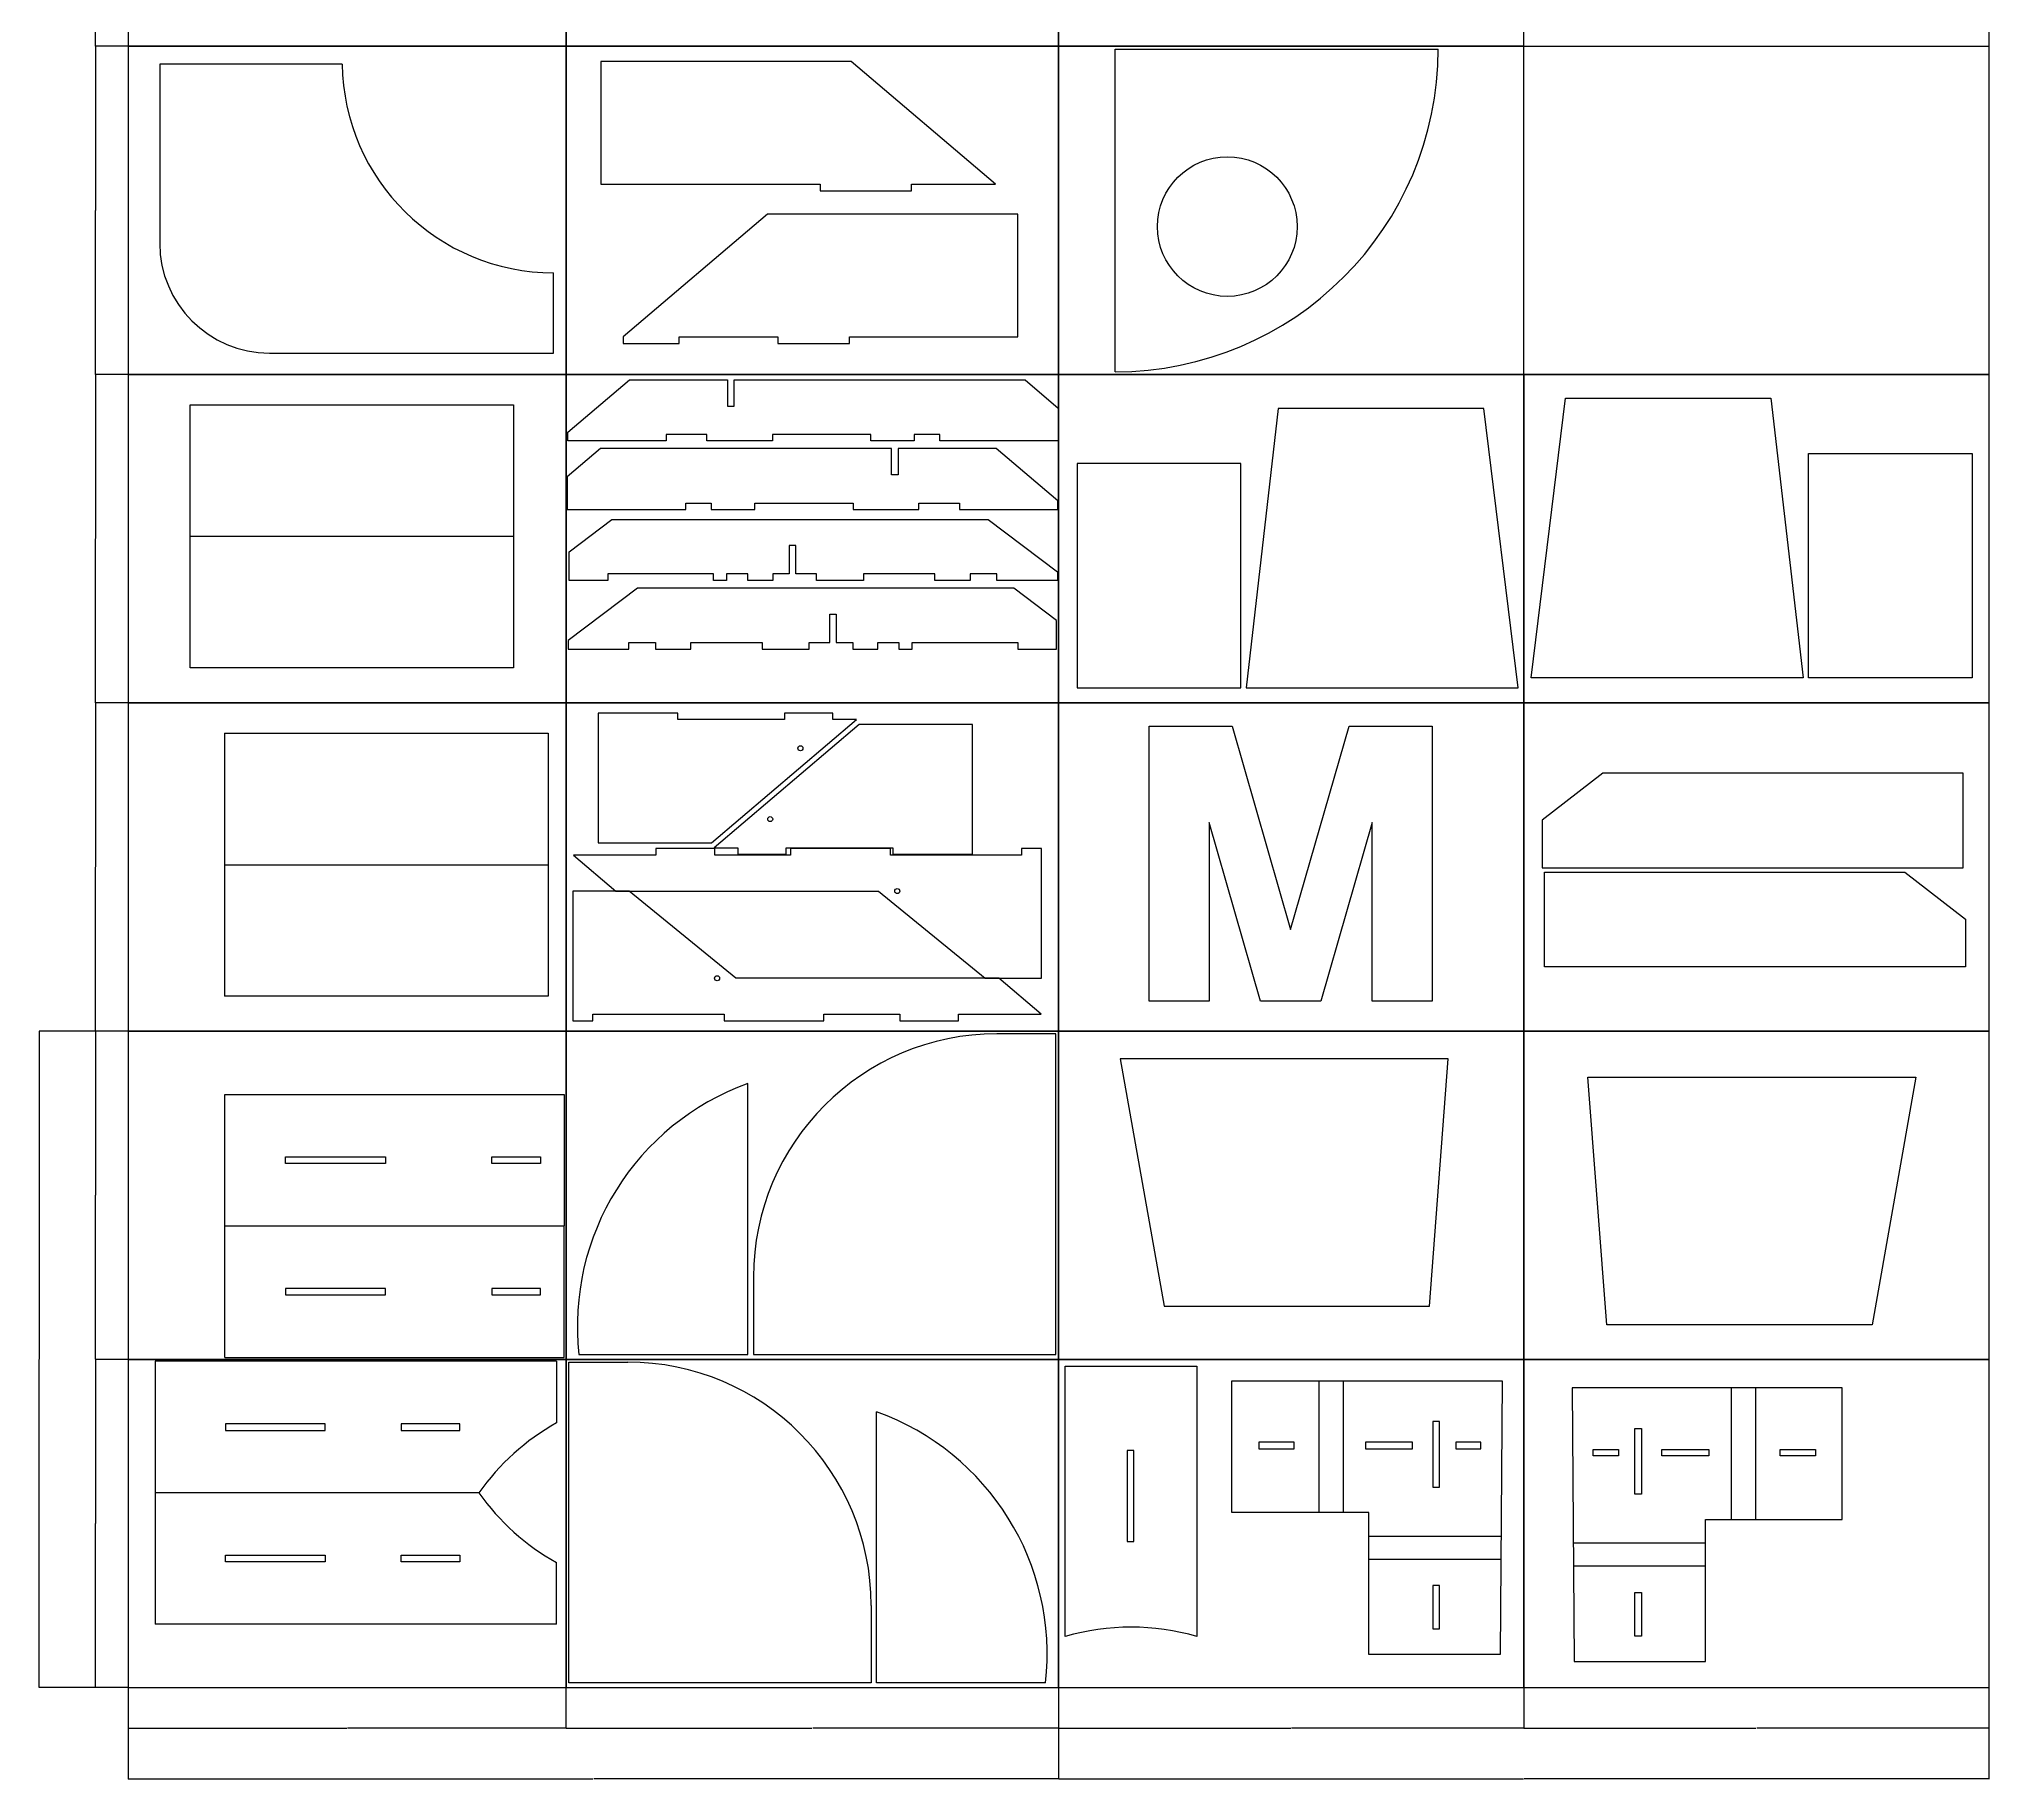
# Model space of a CAD drawing. Header units: millimetres. Extents: x -1533 to 16534, y -9814 to -2517.
# Drawn here: x 12971 to 16534, y -7994 to -4813 of the extents above; entities that cross this region are included whole.
import ezdxf

# ---------------------------------------------------------------- set-up
doc = ezdxf.new("R2010")
doc.units = ezdxf.units.MM
doc.header["$MEASUREMENT"] = 0
for name, color, linetype, true_color in [('90X60', 6, 'Continuous', 0xff00ff), ('CORTE', 7, 'Continuous', 0x0000bf), ('cotas', 7, 'Continuous', 0x000000), ('GRABADO', 1, 'Continuous', 0xff0000)]:
    doc.layers.add(name, color=color, linetype=linetype, true_color=true_color)
doc.dimstyles.get("Standard").update_dxf_attribs({"dimtxt": 0.18, "dimasz": 0.18, "dimexe": 0.18, "dimexo": 0.0625, "dimgap": 0.09, "dimtad": 0, "dimtih": 1, "dimtoh": 1, "dimdec": 4, "dimzin": 0, "dimdsep": 46, "dimtxsty": 'Standard', "dimcen": 0.09, "dimadec": 0, "dimazin": 0, "dimtfac": 1, "dimtdec": 4, "dimtofl": 0, "dimtmove": 0, "dimatfit": 3, "dimfxl": 0, "dimtolj": 1, "dimtzin": 0, "dimarcsym": 0})

# ---------------------------------------------------------------- blocks, each defined once
blk = doc.blocks.new('*D18')
at = {"layer": 'cotas', "color": 0, "lineweight": -2}
for p, q in [((13134, -4226.6), (13074.1, -4226.6)), ((13074.3, -4226.8), (13074.3, -4526.5)), ((13074.3, -4826.5), (13074.3, -4526.8)), ((13134, -4826.6), (13074.1, -4826.6))]:
    blk.add_line(p, q, dxfattribs=at)
at = {"layer": 'cotas', "color": 0}
for points in [[(13074.3, -4226.8), (13074.3, -4226.8), (13074.3, -4226.6)], [(13074.3, -4826.5), (13074.3, -4826.5), (13074.3, -4826.6)]]:
    blk.add_solid(points, dxfattribs=at)
at = {"layer": 'Defpoints', "color": 0}
for p in [(13134, -4226.6), (13074.3, -4826.6), (13134, -4826.6)]:
    blk.add_point(p, dxfattribs=at)
at = {"layer": 'cotas', "color": 0, "insert": (13074.3, -4526.6), "char_height": 0.18, "attachment_point": 5}
blk.add_mtext('\\A1;600.0000', dxfattribs=at)
blk = doc.blocks.new('*D19')
at = {"layer": 'cotas', "color": 0, "lineweight": -2}
for p, q in [((13134, -4826.6), (13074.1, -4826.6)), ((13074.3, -4826.8), (13074.3, -5126.5)), ((13074.3, -5426.5), (13074.3, -5126.8)), ((13134, -5426.6), (13074.1, -5426.6))]:
    blk.add_line(p, q, dxfattribs=at)
at = {"layer": 'cotas', "color": 0}
for points in [[(13074.3, -4826.8), (13074.3, -4826.8), (13074.3, -4826.6)], [(13074.3, -5426.5), (13074.3, -5426.5), (13074.3, -5426.6)]]:
    blk.add_solid(points, dxfattribs=at)
at = {"layer": 'Defpoints', "color": 0}
for p in [(13134, -4826.6), (13074.3, -5426.6), (13134, -5426.6)]:
    blk.add_point(p, dxfattribs=at)
at = {"layer": 'cotas', "color": 0, "insert": (13074.3, -5126.6), "char_height": 0.18, "attachment_point": 5}
blk.add_mtext('\\A1;600.0000', dxfattribs=at)
blk = doc.blocks.new('*D20')
at = {"layer": 'cotas', "color": 0, "lineweight": -2}
for p, q in [((13134, -5426.6), (13074.1, -5426.6)), ((13074.3, -5426.8), (13074.3, -5726.5)), ((13074.3, -6026.5), (13074.3, -5726.8)), ((13134, -6026.6), (13074.1, -6026.6))]:
    blk.add_line(p, q, dxfattribs=at)
at = {"layer": 'cotas', "color": 0}
for points in [[(13074.3, -5426.8), (13074.3, -5426.8), (13074.3, -5426.6)], [(13074.3, -6026.5), (13074.3, -6026.5), (13074.3, -6026.6)]]:
    blk.add_solid(points, dxfattribs=at)
at = {"layer": 'Defpoints', "color": 0}
for p in [(13134, -5426.6), (13074.3, -6026.6), (13134, -6026.6)]:
    blk.add_point(p, dxfattribs=at)
at = {"layer": 'cotas', "color": 0, "insert": (13074.3, -5726.6), "char_height": 0.18, "attachment_point": 5}
blk.add_mtext('\\A1;600.0000', dxfattribs=at)
blk = doc.blocks.new('*D21')
at = {"layer": 'cotas', "color": 0, "lineweight": -2}
for p, q in [((13134, -6026.6), (13074.1, -6026.6)), ((13074.3, -6026.8), (13074.3, -6326.5)), ((13074.3, -6626.5), (13074.3, -6326.8)), ((13134, -6626.6), (13074.1, -6626.6))]:
    blk.add_line(p, q, dxfattribs=at)
at = {"layer": 'cotas', "color": 0}
for points in [[(13074.3, -6026.8), (13074.3, -6026.8), (13074.3, -6026.6)], [(13074.3, -6626.5), (13074.3, -6626.5), (13074.3, -6626.6)]]:
    blk.add_solid(points, dxfattribs=at)
at = {"layer": 'Defpoints', "color": 0}
for p in [(13134, -6026.6), (13074.3, -6626.6), (13134, -6626.6)]:
    blk.add_point(p, dxfattribs=at)
at = {"layer": 'cotas', "color": 0, "insert": (13074.3, -6326.6), "char_height": 0.18, "attachment_point": 5}
blk.add_mtext('\\A1;600.0000', dxfattribs=at)
blk = doc.blocks.new('*D22')
at = {"layer": 'cotas', "color": 0, "lineweight": -2}
for p, q in [((13134, -6626.6), (13074.1, -6626.6)), ((13074.3, -6626.8), (13074.3, -6926.5)), ((13074.3, -7226.5), (13074.3, -6926.8)), ((13134, -7226.6), (13074.1, -7226.6))]:
    blk.add_line(p, q, dxfattribs=at)
at = {"layer": 'cotas', "color": 0}
for points in [[(13074.3, -6626.8), (13074.3, -6626.8), (13074.3, -6626.6)], [(13074.3, -7226.5), (13074.3, -7226.5), (13074.3, -7226.6)]]:
    blk.add_solid(points, dxfattribs=at)
at = {"layer": 'Defpoints', "color": 0}
for p in [(13134, -6626.6), (13074.3, -7226.6), (13134, -7226.6)]:
    blk.add_point(p, dxfattribs=at)
at = {"layer": 'cotas', "color": 0, "insert": (13074.3, -6926.6), "char_height": 0.18, "attachment_point": 5}
blk.add_mtext('\\A1;600.0000', dxfattribs=at)
blk = doc.blocks.new('*D23')
at = {"layer": 'cotas', "color": 0, "lineweight": -2}
for p, q in [((14834, -7900.6), (14834, -7993.7)), ((16534, -7900.6), (16534, -7993.7)), ((14834.2, -7993.5), (15683.3, -7993.5)), ((16533.9, -7993.5), (15684.8, -7993.5))]:
    blk.add_line(p, q, dxfattribs=at)
at = {"layer": 'cotas', "color": 0}
for points in [[(14834.2, -7993.5), (14834.2, -7993.5), (14834, -7993.5)], [(16533.9, -7993.5), (16533.9, -7993.5), (16534, -7993.5)]]:
    blk.add_solid(points, dxfattribs=at)
at = {"layer": 'Defpoints', "color": 0}
for p in [(14834, -7900.5), (16534, -7900.5), (16534, -7993.5)]:
    blk.add_point(p, dxfattribs=at)
at = {"layer": 'cotas', "color": 0, "insert": (15684, -7993.5), "char_height": 0.18, "attachment_point": 5}
blk.add_mtext('\\A1;1700.0000', dxfattribs=at)
blk = doc.blocks.new('*D24')
at = {"layer": 'cotas', "color": 0, "lineweight": -2}
for p, q in [((15684, -7826.7), (15684, -7900.7)), ((16534, -7826.7), (16534, -7900.7)), ((15684.2, -7900.5), (16108.3, -7900.5)), ((16533.9, -7900.5), (16109.7, -7900.5))]:
    blk.add_line(p, q, dxfattribs=at)
at = {"layer": 'cotas', "color": 0}
for points in [[(15684.2, -7900.5), (15684.2, -7900.6), (15684, -7900.5)], [(16533.9, -7900.6), (16533.9, -7900.5), (16534, -7900.5)]]:
    blk.add_solid(points, dxfattribs=at)
at = {"layer": 'Defpoints', "color": 0}
for p in [(15684, -7826.6), (16534, -7826.6), (16534, -7900.5)]:
    blk.add_point(p, dxfattribs=at)
at = {"layer": 'cotas', "color": 0, "insert": (16109, -7900.5), "char_height": 0.18, "attachment_point": 5}
blk.add_mtext('\\A1;850.0000', dxfattribs=at)
blk = doc.blocks.new('*D25')
at = {"layer": 'cotas', "color": 0, "lineweight": -2}
for p, q in [((14834, -7826.7), (14834, -7900.7)), ((15684, -7826.7), (15684, -7900.7)), ((14834.2, -7900.5), (15258.3, -7900.5)), ((15683.9, -7900.5), (15259.7, -7900.5))]:
    blk.add_line(p, q, dxfattribs=at)
at = {"layer": 'cotas', "color": 0}
for points in [[(14834.2, -7900.5), (14834.2, -7900.6), (14834, -7900.5)], [(15683.9, -7900.6), (15683.9, -7900.5), (15684, -7900.5)]]:
    blk.add_solid(points, dxfattribs=at)
at = {"layer": 'Defpoints', "color": 0}
for p in [(14834, -7826.6), (15684, -7826.6), (15684, -7900.5)]:
    blk.add_point(p, dxfattribs=at)
at = {"layer": 'cotas', "color": 0, "insert": (15259, -7900.5), "char_height": 0.18, "attachment_point": 5}
blk.add_mtext('\\A1;850.0000', dxfattribs=at)
blk = doc.blocks.new('*D26')
at = {"layer": 'cotas', "color": 0, "lineweight": -2}
for p, q in [((13934, -7826.7), (13934, -7900.7)), ((14834, -7826.7), (14834, -7900.7)), ((13934.2, -7900.5), (14383.3, -7900.5)), ((14833.9, -7900.5), (14384.7, -7900.5))]:
    blk.add_line(p, q, dxfattribs=at)
at = {"layer": 'cotas', "color": 0}
for points in [[(13934.2, -7900.5), (13934.2, -7900.6), (13934, -7900.5)], [(14833.9, -7900.6), (14833.9, -7900.5), (14834, -7900.5)]]:
    blk.add_solid(points, dxfattribs=at)
at = {"layer": 'Defpoints', "color": 0}
for p in [(13934, -7826.6), (14834, -7826.6), (14834, -7900.5)]:
    blk.add_point(p, dxfattribs=at)
at = {"layer": 'cotas', "color": 0, "insert": (14384, -7900.5), "char_height": 0.18, "attachment_point": 5}
blk.add_mtext('\\A1;900.0000', dxfattribs=at)
blk = doc.blocks.new('*D27')
at = {"layer": 'cotas', "color": 0, "lineweight": -2}
for p, q in [((13134, -7826.7), (13134, -7900.7)), ((13934, -7826.7), (13934, -7900.7)), ((13134.2, -7900.5), (13533.3, -7900.5)), ((13933.9, -7900.5), (13534.7, -7900.5))]:
    blk.add_line(p, q, dxfattribs=at)
at = {"layer": 'cotas', "color": 0}
for points in [[(13134.2, -7900.5), (13134.2, -7900.6), (13134, -7900.5)], [(13933.9, -7900.6), (13933.9, -7900.5), (13934, -7900.5)]]:
    blk.add_solid(points, dxfattribs=at)
at = {"layer": 'Defpoints', "color": 0}
for p in [(13134, -7826.6), (13934, -7826.6), (13934, -7900.5)]:
    blk.add_point(p, dxfattribs=at)
at = {"layer": 'cotas', "color": 0, "insert": (13534, -7900.5), "char_height": 0.18, "attachment_point": 5}
blk.add_mtext('\\A1;800.0000', dxfattribs=at)
blk = doc.blocks.new('*D28')
at = {"layer": 'cotas', "color": 0, "lineweight": -2}
for p, q in [((13134, -7226.6), (13074.1, -7226.6)), ((13074.3, -7226.8), (13074.3, -7526.5)), ((13074.3, -7826.5), (13074.3, -7526.8)), ((13134, -7826.6), (13074.1, -7826.6))]:
    blk.add_line(p, q, dxfattribs=at)
at = {"layer": 'cotas', "color": 0}
for points in [[(13074.3, -7226.8), (13074.3, -7226.8), (13074.3, -7226.6)], [(13074.3, -7826.5), (13074.3, -7826.5), (13074.3, -7826.6)]]:
    blk.add_solid(points, dxfattribs=at)
at = {"layer": 'Defpoints', "color": 0}
for p in [(13134, -7226.6), (13074.3, -7826.6), (13134, -7826.6)]:
    blk.add_point(p, dxfattribs=at)
at = {"layer": 'cotas', "color": 0, "insert": (13074.3, -7526.6), "char_height": 0.18, "attachment_point": 5}
blk.add_mtext('\\A1;600.0000', dxfattribs=at)
blk = doc.blocks.new('*D29')
at = {"layer": 'cotas', "color": 0, "lineweight": -2}
for p, q in [((13134, -7826.7), (13134, -7993.7)), ((14834, -7826.7), (14834, -7993.7)), ((13134.2, -7993.5), (13983.3, -7993.5)), ((14833.9, -7993.5), (13984.8, -7993.5))]:
    blk.add_line(p, q, dxfattribs=at)
at = {"layer": 'cotas', "color": 0}
for points in [[(13134.2, -7993.5), (13134.2, -7993.5), (13134, -7993.5)], [(14833.9, -7993.5), (14833.9, -7993.5), (14834, -7993.5)]]:
    blk.add_solid(points, dxfattribs=at)
at = {"layer": 'Defpoints', "color": 0}
for p in [(13134, -7826.6), (14834, -7826.6), (14834, -7993.5)]:
    blk.add_point(p, dxfattribs=at)
at = {"layer": 'cotas', "color": 0, "insert": (13984, -7993.5), "char_height": 0.18, "attachment_point": 5}
blk.add_mtext('\\A1;1700.0000', dxfattribs=at)
blk = doc.blocks.new('*D30')
at = {"layer": 'cotas', "color": 0, "lineweight": -2}
for p, q in [((13134, -6626.6), (12971.5, -6626.6)), ((12971.7, -6626.8), (12971.7, -7226.5)), ((12971.7, -7826.5), (12971.7, -7226.8)), ((13134, -7826.6), (12971.5, -7826.6))]:
    blk.add_line(p, q, dxfattribs=at)
at = {"layer": 'cotas', "color": 0}
for points in [[(12971.7, -6626.8), (12971.6, -6626.8), (12971.7, -6626.6)], [(12971.6, -7826.5), (12971.7, -7826.5), (12971.7, -7826.6)]]:
    blk.add_solid(points, dxfattribs=at)
at = {"layer": 'Defpoints', "color": 0}
for p in [(13134, -6626.6), (12971.7, -7826.6), (13134, -7826.6)]:
    blk.add_point(p, dxfattribs=at)
at = {"layer": 'cotas', "color": 0, "insert": (12971.7, -7226.6), "char_height": 0.18, "attachment_point": 5}
blk.add_mtext('\\A1;1200.0000', dxfattribs=at)

msp = doc.modelspace()

# ---------------------------------------------------------------- linework, layer by layer
at = {"layer": '90X60'}
for p, q in [((13934.04089, -7826.63112), (13934.04089, -3026.63112)), ((15684.04089, -7826.63112), (15684.04089, -3026.63112)), ((13134.04089, -4226.63112), (13134.04089, -5426.63112)), ((13134.04089, -4226.63112), (13134.04089, -4826.63112)), ((13934.04089, -4826.63112), (13934.04089, -4226.63112)), ((13934.04089, -4826.63112), (13934.04089, -4226.63112)), ((13934.04089, -4226.63112), (13934.04089, -4826.63112)), ((14834.04089, -4226.63112), (14834.04089, -4826.63112)), ((14834.04089, -4226.63112), (14834.04089, -5426.63112)), ((14834.04089, -5426.63112), (14834.04089, -4226.63112)), ((14834.04089, -4826.63112), (14834.04089, -4226.63112)), ((16534.04089, -5426.63112), (16534.04089, -4226.63112)), ((13134.04089, -4826.63112), (16534.04089, -4826.63112)), ((13134.04089, -4826.63112), (13934.04089, -4826.63112)), ((13934.04089, -4826.63112), (13134.04089, -4826.63112)), ((13134.04089, -4826.63112), (13134.04089, -5426.63112)), ((14834.04089, -4826.63112), (13934.04089, -4826.63112)), ((14834.04089, -4826.63112), (13934.04089, -4826.63112)), ((13934.04089, -4826.63112), (13934.04089, -5426.63112)), ((13934.04089, -5426.63112), (13934.04089, -4826.63112)), ((13934.04089, -4826.63112), (14834.04089, -4826.63112)), ((14834.04089, -4826.63112), (13934.04089, -4826.63112)), ((13934.04089, -4826.63112), (13934.04089, -5426.63112)), ((14834.04089, -5426.63112), (14834.04089, -4826.63112)), ((14834.04089, -5426.63112), (14834.04089, -4826.63112)), ((15684.04089, -4826.63112), (14834.04089, -4826.63112)), ((14834.04089, -4826.63112), (14834.04089, -5426.63112)), ((15684.04089, -5426.63112), (15684.04089, -4826.63112)), ((13134.04089, -5426.63112), (14834.04089, -5426.63112)), ((14834.04089, -5426.63112), (13134.04089, -5426.63112)), ((13134.04089, -5426.63112), (13134.04089, -6626.63112)), ((13134.04089, -5426.63112), (13934.04089, -5426.63112)), ((13934.04089, -5426.63112), (13134.04089, -5426.63112)), ((13134.04089, -5426.63112), (13134.04089, -6026.63112)), ((13934.04089, -5426.63112), (14834.04089, -5426.63112)), ((14834.04089, -5426.63112), (13934.04089, -5426.63112)), ((13934.04089, -5426.63112), (13934.04089, -6026.63112)), ((13934.04089, -6026.63112), (13934.04089, -5426.63112)), ((13934.04089, -5426.63112), (14834.04089, -5426.63112)), ((14834.04089, -5426.63112), (13934.04089, -5426.63112)), ((13934.04089, -5426.63112), (13934.04089, -6026.63112)), ((14834.04089, -6026.63112), (14834.04089, -5426.63112)), ((16534.04089, -5426.63112), (14834.04089, -5426.63112)), ((14834.04089, -5426.63112), (14834.04089, -6626.63112)), ((14834.04089, -5426.63112), (16534.04089, -5426.63112)), ((14834.04089, -6626.63112), (14834.04089, -5426.63112)), ((14834.04089, -6026.63112), (14834.04089, -5426.63112)), ((14834.04089, -5426.63112), (15684.04089, -5426.63112)), ((15684.04089, -5426.63112), (14834.04089, -5426.63112)), ((14834.04089, -5426.63112), (14834.04089, -6026.63112)), ((15684.04089, -6026.63112), (15684.04089, -5426.63112)), ((16534.04089, -5426.63112), (15684.04089, -5426.63112)), ((15684.04089, -5426.63112), (15684.04089, -6026.63112)), ((16534.04089, -6626.63112), (16534.04089, -5426.63112)), ((16534.04089, -6026.63112), (16534.04089, -5426.63112)), ((13134.04089, -6026.63112), (16534.04089, -6026.63112)), ((13134.04089, -6026.63112), (13934.04089, -6026.63112)), ((13934.04089, -6026.63112), (13134.04089, -6026.63112)), ((13134.04089, -6026.63112), (13134.04089, -6626.63112)), ((13934.04089, -6026.63112), (14834.04089, -6026.63112)), ((14834.04089, -6026.63112), (13934.04089, -6026.63112)), ((13934.04089, -6026.63112), (13934.04089, -6626.63112)), ((13934.04089, -6626.63112), (13934.04089, -6026.63112)), ((13934.04089, -6026.63112), (14834.04089, -6026.63112)), ((14834.04089, -6026.63112), (13934.04089, -6026.63112)), ((13934.04089, -6026.63112), (13934.04089, -6626.63112)), ((14834.04089, -6626.63112), (14834.04089, -6026.63112)), ((14834.04089, -6626.63112), (14834.04089, -6026.63112)), ((14834.04089, -6026.63112), (15684.04089, -6026.63112)), ((15684.04089, -6026.63112), (14834.04089, -6026.63112)), ((14834.04089, -6026.63112), (14834.04089, -6626.63112)), ((15684.04089, -6626.63112), (15684.04089, -6026.63112)), ((16534.04089, -6026.63112), (15684.04089, -6026.63112)), ((15684.04089, -6026.63112), (15684.04089, -6626.63112)), ((15684.04089, -6026.63112), (16534.04089, -6026.63112)), ((16534.04089, -6626.63112), (16534.04089, -6026.63112)), ((13134.04089, -6626.63112), (14834.04089, -6626.63112)), ((14834.04089, -6626.63112), (13134.04089, -6626.63112)), ((13134.04089, -6626.63112), (13134.04089, -7826.63112)), ((13134.04089, -6626.63112), (13934.04089, -6626.63112)), ((13934.04089, -6626.63112), (13134.04089, -6626.63112)), ((13134.04089, -6626.63112), (13134.04089, -7226.63112)), ((13934.04089, -6626.63112), (14834.04089, -6626.63112)), ((13934.04089, -6626.63112), (14834.04089, -6626.63112)), ((13934.04089, -7226.63112), (13934.04089, -6626.63112)), ((13934.04089, -7226.63112), (13934.04089, -6626.63112)), ((13934.04089, -6626.63112), (14834.04089, -6626.63112)), ((14834.04089, -6626.63112), (13934.04089, -6626.63112)), ((13934.04089, -6626.63112), (13934.04089, -7226.63112)), ((14834.04089, -6626.63112), (14834.04089, -7226.63112)), ((16534.04089, -6626.63112), (14834.04089, -6626.63112)), ((14834.04089, -6626.63112), (14834.04089, -7826.63112)), ((14834.04089, -6626.63112), (16534.04089, -6626.63112)), ((14834.04089, -7826.63112), (14834.04089, -6626.63112)), ((14834.04089, -7226.63112), (14834.04089, -6626.63112)), ((14834.04089, -6626.63112), (15684.04089, -6626.63112)), ((15684.04089, -6626.63112), (14834.04089, -6626.63112)), ((14834.04089, -6626.63112), (14834.04089, -7226.63112)), ((15684.04089, -7226.63112), (15684.04089, -6626.63112)), ((15684.04089, -6626.63112), (16534.04089, -6626.63112)), ((16534.04089, -6626.63112), (15684.04089, -6626.63112)), ((15684.04089, -6626.63112), (15684.04089, -7226.63112)), ((16534.04089, -7826.63112), (16534.04089, -6626.63112)), ((16534.04089, -7226.63112), (16534.04089, -6626.63112)), ((13134.04089, -7226.63112), (16534.04089, -7226.63112)), ((13134.04089, -7226.63112), (13934.04089, -7226.63112)), ((13934.04089, -7226.63112), (13134.04089, -7226.63112)), ((13134.04089, -7226.63112), (13134.04089, -7826.63112)), ((14834.04089, -7226.63112), (13934.04089, -7226.63112)), ((14834.04089, -7226.63112), (13934.04089, -7226.63112)), ((13934.04089, -7226.63112), (13934.04089, -7826.63112)), ((13934.04089, -7826.63112), (13934.04089, -7226.63112)), ((13934.04089, -7226.63112), (14834.04089, -7226.63112)), ((14834.04089, -7226.63112), (13934.04089, -7226.63112)), ((13934.04089, -7226.63112), (13934.04089, -7826.63112)), ((14834.04089, -7826.63112), (14834.04089, -7226.63112)), ((14834.04089, -7826.63112), (14834.04089, -7226.63112)), ((14834.04089, -7226.63112), (15684.04089, -7226.63112)), ((15684.04089, -7226.63112), (14834.04089, -7226.63112)), ((14834.04089, -7226.63112), (14834.04089, -7826.63112)), ((15684.04089, -7826.63112), (15684.04089, -7226.63112)), ((15684.04089, -7226.63112), (16534.04089, -7226.63112)), ((16534.04089, -7226.63112), (15684.04089, -7226.63112)), ((15684.04089, -7226.63112), (15684.04089, -7826.63112)), ((16534.04089, -7826.63112), (16534.04089, -7226.63112)), ((13134.04089, -7826.63112), (14834.04089, -7826.63112)), ((13134.04089, -7826.63112), (13934.04089, -7826.63112)), ((13934.04089, -7826.63112), (14834.04089, -7826.63112)), ((13934.04089, -7826.63112), (14834.04089, -7826.63112)), ((14834.04089, -7826.63112), (16534.04089, -7826.63112)), ((14834.04089, -7826.63112), (15684.04089, -7826.63112)), ((15684.04089, -7826.63112), (16534.04089, -7826.63112))]:
    msp.add_line(p, q, dxfattribs=at)
at = {"layer": 'CORTE'}
for p, q in [((14937.49877, -5421.62365), (14937.49877, -4831.62365)), ((14937.49877, -4831.62365), (15527.49877, -4831.62365)), ((13525.06453, -4859.28084), (13191.64694, -4859.28084)), ((13191.64694, -4859.28084), (13191.64694, -5186.62334)), ((14454.93822, -4854.56185), (13997.95117, -4854.56185)), ((13997.95117, -4854.56185), (13997.95117, -5078.84096)), ((14718.96695, -5078.84096), (14454.93822, -4854.56185)), ((13997.95117, -5078.84096), (14398.6514, -5078.84096)), ((14398.6514, -5078.84096), (14398.6514, -5090.86353)), ((14398.6514, -5090.86353), (14565.18096, -5090.86353)), ((14565.18096, -5090.86353), (14565.18096, -5078.84096)), ((14565.18096, -5078.84096), (14718.96695, -5078.84096)), ((14302.46223, -5133.62016), (14038.43351, -5357.89927)), ((14759.44928, -5133.62016), (14302.46223, -5133.62016)), ((14759.44928, -5357.89927), (14759.44928, -5133.62016)), ((13911.44561, -5387.30444), (13911.44561, -5240.55266)), ((14038.43351, -5357.89927), (14038.43351, -5369.92184)), ((14038.43351, -5369.92184), (14140.84884, -5369.92184)), ((14140.84884, -5369.92184), (14140.84884, -5357.89927)), ((14140.84884, -5357.89927), (14320.87887, -5357.89927)), ((14320.87887, -5357.89927), (14320.87887, -5369.92184)), ((14320.87887, -5369.92184), (14451.73729, -5369.92184)), ((14451.73729, -5369.92184), (14451.73729, -5357.89927)), ((14451.73729, -5357.89927), (14759.44928, -5357.89927)), ((13392.32804, -5387.30444), (13911.44561, -5387.30444)), ((13937.47302, -5531.99567), (14049.91945, -5436.47809)), ((14049.91945, -5436.47809), (14229.20878, -5436.47809)), ((14229.20878, -5436.47809), (14229.20878, -5484.23688)), ((14241.23135, -5484.23688), (14241.23135, -5436.47809)), ((14241.23135, -5436.47809), (14772.72783, -5436.47809)), ((14772.72783, -5436.47809), (14833.44978, -5488.05833)), ((13247.30213, -5722.48413), (13247.30213, -5482.18245)), ((13247.30213, -5482.18245), (13838.35383, -5482.18245)), ((13838.35383, -5482.18245), (13838.35383, -5962.78581)), ((14229.20878, -5484.23688), (14241.23135, -5484.23688)), ((15697.44842, -5980.85229), (15760.19818, -5469.91164)), ((15760.19818, -5469.91164), (16135.50934, -5469.91164)), ((16135.50934, -5469.91164), (16194.20331, -5980.85229)), ((14833.44978, -5488.05833), (14833.44978, -5548.01824)), ((15235.46553, -5488.55537), (15176.77156, -5999.49602)), ((15610.77668, -5488.55537), (15235.46553, -5488.55537)), ((15673.52645, -5999.49602), (15610.77668, -5488.55537)), ((13937.47302, -5548.01824), (13937.47302, -5531.99567)), ((14116.98368, -5548.01824), (13937.47302, -5548.01824)), ((14191.06334, -5535.99567), (14116.98368, -5535.99567)), ((14116.98368, -5535.99567), (14116.98368, -5548.01824)), ((14191.06334, -5548.01824), (14191.06334, -5535.99567)), ((14311.00885, -5548.01824), (14191.06334, -5548.01824)), ((14490.92712, -5535.99567), (14311.00885, -5535.99567)), ((14311.00885, -5535.99567), (14311.00885, -5548.01824)), ((14490.92712, -5548.01824), (14490.92712, -5535.99567)), ((14570.39102, -5548.01824), (14490.92712, -5548.01824)), ((14617.11263, -5535.99567), (14570.39102, -5535.99567)), ((14570.39102, -5535.99567), (14570.39102, -5548.01824)), ((14617.11263, -5548.01824), (14617.11263, -5535.99567)), ((14833.44978, -5548.01824), (14617.11263, -5548.01824)), ((13997.09933, -5561.90538), (13936.37738, -5613.48562)), ((14528.5958, -5561.90538), (13997.09933, -5561.90538)), ((14528.5958, -5609.66417), (14528.5958, -5561.90538)), ((14719.9077, -5561.90538), (14540.61837, -5561.90538)), ((14540.61837, -5561.90538), (14540.61837, -5609.66417)), ((14832.35413, -5657.42296), (14719.9077, -5561.90538)), ((15166.77156, -5589.38584), (14867.73289, -5589.38584)), ((14867.73289, -5589.38584), (14867.73289, -5999.49602)), ((15166.77156, -5999.49602), (15166.77156, -5589.38584)), ((16204.20331, -5570.74211), (16503.24197, -5570.74211)), ((16204.20331, -5980.85229), (16204.20331, -5570.74211)), ((16503.24197, -5570.74211), (16503.24197, -5980.85229)), ((13936.37738, -5613.48562), (13936.37738, -5673.44554)), ((14540.61837, -5609.66417), (14528.5958, -5609.66417)), ((14152.71453, -5673.44554), (14152.71453, -5661.42296)), ((14152.71453, -5661.42296), (14199.43613, -5661.42296)), ((14199.43613, -5661.42296), (14199.43613, -5673.44554)), ((14278.90004, -5673.44554), (14278.90004, -5661.42296)), ((14278.90004, -5661.42296), (14458.8183, -5661.42296)), ((14458.8183, -5661.42296), (14458.8183, -5673.44554)), ((14578.76381, -5673.44554), (14578.76381, -5661.42296)), ((14578.76381, -5661.42296), (14652.84348, -5661.42296)), ((14652.84348, -5661.42296), (14652.84348, -5673.44554)), ((14832.35413, -5673.44554), (14832.35413, -5657.42296)), ((13936.37738, -5673.44554), (14152.71453, -5673.44554)), ((13939.71048, -5750.4518), (14017.82348, -5691.56544)), ((14017.82348, -5691.56544), (14705.37838, -5691.56544)), ((14199.43613, -5673.44554), (14278.90004, -5673.44554)), ((14458.8183, -5673.44554), (14578.76381, -5673.44554)), ((14652.84348, -5673.44554), (14832.35413, -5673.44554)), ((14705.37838, -5691.56544), (14832.08284, -5787.08302)), ((13247.30213, -5962.78581), (13247.30213, -5722.48413)), ((13838.35383, -5722.48413), (13247.30213, -5722.48413)), ((13939.71048, -5787.08302), (13939.71048, -5750.4518)), ((14354.01801, -5739.32423), (14341.99544, -5739.32423)), ((14341.99544, -5739.32423), (14341.99544, -5791.08302)), ((14354.01801, -5791.08302), (14354.01801, -5739.32423)), ((13939.71048, -5803.10559), (13939.71048, -5787.08302)), ((14010.42696, -5803.10559), (13939.71048, -5803.10559)), ((14203.54072, -5791.08302), (14010.42696, -5791.08302)), ((14010.42696, -5791.08302), (14010.42696, -5803.10559)), ((14203.54072, -5803.10559), (14203.54072, -5791.08302)), ((14227.45856, -5803.10559), (14203.54072, -5803.10559)), ((14266.13442, -5791.08302), (14227.45856, -5791.08302)), ((14227.45856, -5791.08302), (14227.45856, -5803.10559)), ((14266.13442, -5803.10559), (14266.13442, -5791.08302)), ((14311.98953, -5803.10559), (14266.13442, -5803.10559)), ((14341.99544, -5791.08302), (14311.98953, -5791.08302)), ((14311.98953, -5791.08302), (14311.98953, -5803.10559)), ((14391.58417, -5791.08302), (14354.01801, -5791.08302)), ((14391.58417, -5803.10559), (14391.58417, -5791.08302)), ((14477.42683, -5803.10559), (14391.58417, -5803.10559)), ((14607.65896, -5791.08302), (14477.42683, -5791.08302)), ((14477.42683, -5791.08302), (14477.42683, -5803.10559)), ((14607.65896, -5803.10559), (14607.65896, -5791.08302)), ((14672.19972, -5803.10559), (14607.65896, -5803.10559)), ((14721.10195, -5791.08302), (14672.19972, -5791.08302)), ((14672.19972, -5791.08302), (14672.19972, -5803.10559)), ((14721.10195, -5803.10559), (14721.10195, -5791.08302)), ((14832.08284, -5803.10559), (14721.10195, -5803.10559)), ((14832.08284, -5787.08302), (14832.08284, -5803.10559)), ((14064.46103, -5817.08056), (13937.75658, -5912.59814)), ((14752.01593, -5817.08056), (14064.46103, -5817.08056)), ((14830.12893, -5875.96693), (14752.01593, -5817.08056)), ((14415.8214, -5916.59814), (14415.8214, -5864.83935)), ((14415.8214, -5864.83935), (14427.84398, -5864.83935)), ((14427.84398, -5864.83935), (14427.84398, -5916.59814)), ((14830.12893, -5912.59814), (14830.12893, -5875.96693)), ((13937.75658, -5912.59814), (13937.75658, -5928.62072)), ((14830.12893, -5928.62072), (14830.12893, -5912.59814)), ((13937.75658, -5928.62072), (14048.73746, -5928.62072)), ((14048.73746, -5928.62072), (14048.73746, -5916.59814)), ((14048.73746, -5916.59814), (14097.63969, -5916.59814)), ((14097.63969, -5916.59814), (14097.63969, -5928.62072)), ((14097.63969, -5928.62072), (14162.18045, -5928.62072)), ((14162.18045, -5928.62072), (14162.18045, -5916.59814)), ((14162.18045, -5916.59814), (14292.41259, -5916.59814)), ((14292.41259, -5916.59814), (14292.41259, -5928.62072)), ((14292.41259, -5928.62072), (14378.25525, -5928.62072)), ((14378.25525, -5928.62072), (14378.25525, -5916.59814)), ((14378.25525, -5916.59814), (14415.8214, -5916.59814)), ((14427.84398, -5916.59814), (14457.84988, -5916.59814)), ((14457.84988, -5916.59814), (14457.84988, -5928.62072)), ((14457.84988, -5928.62072), (14503.70499, -5928.62072)), ((14503.70499, -5928.62072), (14503.70499, -5916.59814)), ((14503.70499, -5916.59814), (14542.38086, -5916.59814)), ((14542.38086, -5916.59814), (14542.38086, -5928.62072)), ((14542.38086, -5928.62072), (14566.2987, -5928.62072)), ((14566.2987, -5928.62072), (14566.2987, -5916.59814)), ((14566.2987, -5916.59814), (14759.41246, -5916.59814)), ((14759.41246, -5916.59814), (14759.41246, -5928.62072)), ((14759.41246, -5928.62072), (14830.12893, -5928.62072)), ((13838.35383, -5962.78581), (13247.30213, -5962.78581)), ((16194.20331, -5980.85229), (15697.44842, -5980.85229)), ((16503.24197, -5980.85229), (16204.20331, -5980.85229)), ((14867.73289, -5999.49602), (15166.77156, -5999.49602)), ((15176.77156, -5999.49602), (15673.52645, -5999.49602)), ((14138.40072, -6045.36259), (13992.56269, -6045.36259)), ((13992.56269, -6045.36259), (13992.56269, -6282.38517)), ((14138.40072, -6057.38517), (14138.40072, -6045.36259)), ((14421.61852, -6045.36259), (14333.01352, -6045.36259)), ((14333.01352, -6045.36259), (14333.01352, -6057.38517)), ((14421.61852, -6057.38517), (14421.61852, -6045.36259)), ((13310.07511, -6082.18245), (13901.1268, -6082.18245)), ((13310.07511, -6082.18245), (13310.07511, -6562.78581)), ((13901.1268, -6082.18245), (13901.1268, -6322.48413)), ((14333.01352, -6057.38517), (14138.40072, -6057.38517)), ((14199.85134, -6282.38517), (14464.72872, -6057.38517)), ((14469.62193, -6066.41039), (14204.74455, -6291.41039)), ((14464.72872, -6057.38517), (14421.61852, -6057.38517)), ((14676.91059, -6066.41039), (14469.62193, -6066.41039)), ((14676.91059, -6303.43296), (14676.91059, -6066.41039)), ((14999.32926, -6572.05293), (14999.32926, -6069.43841)), ((14999.32926, -6069.43841), (15151.33067, -6069.43841)), ((15151.33067, -6069.43841), (15258.02465, -6441.1945)), ((15258.02465, -6441.1945), (15364.71863, -6069.43841)), ((15364.71863, -6069.43841), (15516.72004, -6069.43841)), ((15516.72004, -6069.43841), (15516.72004, -6572.05293)), ((15828.27628, -6155.29632), (15717.3104, -6241.15274)), ((16486.91211, -6155.29632), (15828.27628, -6155.29632)), ((16486.91211, -6328.20155), (16486.91211, -6155.29632)), ((15202.87445, -6572.05293), (15109.08259, -6245.25195)), ((15109.08259, -6245.25195), (15109.08259, -6572.05293)), ((15406.96671, -6245.25195), (15313.17484, -6572.05293)), ((15406.96671, -6572.05293), (15406.96671, -6245.25195)), ((15717.3104, -6241.15274), (15717.3104, -6328.20155)), ((14098.36224, -6305.06511), (13947.47566, -6305.06511)), ((13947.47566, -6305.06511), (14024.77374, -6370.72594)), ((13992.56269, -6282.38517), (14199.85134, -6282.38517)), ((14205.72854, -6293.04253), (14098.36224, -6293.04253)), ((14098.36224, -6293.04253), (14098.36224, -6305.06511)), ((14204.74455, -6291.41039), (14247.85475, -6291.41039)), ((14205.72854, -6305.06511), (14205.72854, -6293.04253)), ((14344.31158, -6305.06511), (14205.72854, -6305.06511)), ((14247.85475, -6291.41039), (14247.85475, -6303.43296)), ((14247.85475, -6303.43296), (14336.45976, -6303.43296)), ((14336.45976, -6303.43296), (14336.45976, -6291.41039)), ((14336.45976, -6291.41039), (14531.07256, -6291.41039)), ((14526.70446, -6293.04253), (14344.31158, -6293.04253)), ((14344.31158, -6293.04253), (14344.31158, -6305.06511)), ((14526.70446, -6305.06511), (14526.70446, -6293.04253)), ((14766.18101, -6305.06511), (14526.70446, -6305.06511)), ((14531.07256, -6291.41039), (14531.07256, -6303.43296)), ((14531.07256, -6303.43296), (14676.91059, -6303.43296)), ((14802.73585, -6293.04253), (14766.18101, -6293.04253)), ((14766.18101, -6293.04253), (14766.18101, -6305.06511)), ((14802.73585, -6530.06511), (14802.73585, -6293.04253)), ((13310.07511, -6322.48413), (13901.1268, -6322.48413)), ((13901.1268, -6322.48413), (13901.1268, -6562.78581)), ((15717.3104, -6328.20155), (16486.91211, -6328.20155)), ((15721.78237, -6336.40953), (16380.4182, -6336.40953)), ((15721.78237, -6509.31476), (15721.78237, -6336.40953)), ((16380.4182, -6336.40953), (16491.38408, -6422.26595)), ((13946.76494, -6370.72594), (13946.76494, -6607.74851)), ((14049.64299, -6370.72594), (13946.76494, -6370.72594)), ((14024.77374, -6370.72594), (14504.90189, -6370.72594)), ((14244.59891, -6530.06511), (14049.64299, -6370.72594)), ((14504.90189, -6370.72594), (14699.8578, -6530.06511)), ((16491.38408, -6422.26595), (16491.38408, -6509.31476)), ((16491.38408, -6509.31476), (15721.78237, -6509.31476)), ((14724.72705, -6530.06511), (14244.59891, -6530.06511)), ((14699.8578, -6530.06511), (14802.73585, -6530.06511)), ((14802.02514, -6595.72594), (14724.72705, -6530.06511)), ((13901.1268, -6562.78581), (13310.07511, -6562.78581)), ((15109.08259, -6572.05293), (14999.32926, -6572.05293)), ((15258.02465, -6572.05293), (15202.87445, -6572.05293)), ((15313.17484, -6572.05293), (15258.02465, -6572.05293)), ((15516.72004, -6572.05293), (15406.96671, -6572.05293)), ((13946.76494, -6607.74851), (13983.31979, -6607.74851)), ((13983.31979, -6607.74851), (13983.31979, -6595.72594)), ((13983.31979, -6595.72594), (14222.79633, -6595.72594)), ((14222.79633, -6595.72594), (14222.79633, -6607.74851)), ((14222.79633, -6607.74851), (14405.18921, -6607.74851)), ((14405.18921, -6607.74851), (14405.18921, -6595.72594)), ((14405.18921, -6595.72594), (14543.77225, -6595.72594)), ((14543.77225, -6595.72594), (14543.77225, -6607.74851)), ((14543.77225, -6607.74851), (14651.13855, -6607.74851)), ((14651.13855, -6607.74851), (14651.13855, -6595.72594)), ((14651.13855, -6595.72594), (14802.02514, -6595.72594)), ((14829.04089, -6631.63112), (14721.20582, -6631.63112)), ((14829.04089, -7217.93124), (14829.04089, -6631.63112)), ((15545.8233, -6677.18402), (14946.64624, -6677.18402)), ((14946.64624, -6677.18402), (15026.70626, -7129.36905)), ((15511.56839, -7129.36905), (15545.8233, -6677.18402)), ((14266.54202, -7217.93124), (14266.54202, -6722.60534)), ((15835.51811, -7163.23406), (15801.26321, -6711.04903)), ((15801.26321, -6711.04903), (16400.44027, -6711.04903)), ((16400.44027, -6711.04903), (16320.38025, -7163.23406)), ((13310.54548, -6742.42741), (13930.49881, -6742.42741)), ((13310.54548, -7223.03078), (13310.54548, -6742.42741)), ((13930.49881, -6742.42741), (13930.49881, -6982.72909)), ((13421.77793, -6868.58954), (13421.77793, -6856.56697)), ((13421.77793, -6856.56697), (13604.1708, -6856.56697)), ((13604.1708, -6868.58954), (13421.77793, -6868.58954)), ((13604.1708, -6856.56697), (13604.1708, -6868.58954)), ((13798.7836, -6868.58954), (13798.7836, -6856.56697)), ((13798.7836, -6856.56697), (13887.38861, -6856.56697)), ((13887.38861, -6868.58954), (13798.7836, -6868.58954)), ((13887.38861, -6856.56697), (13887.38861, -6868.58954)), ((13310.54548, -6982.72909), (13930.49881, -6982.72909)), ((13930.49881, -7223.03078), (13930.49881, -6982.72909)), ((14276.54202, -7076.29492), (14276.54202, -7217.93124)), ((13604.1708, -7096.86865), (13421.77793, -7096.86865)), ((13421.77793, -7096.86865), (13421.77793, -7108.89122)), ((13421.77793, -7108.89122), (13604.1708, -7108.89122)), ((13604.1708, -7108.89122), (13604.1708, -7096.86865)), ((13798.7836, -7096.86865), (13798.7836, -7108.89122)), ((13887.38861, -7096.86865), (13798.7836, -7096.86865)), ((13798.7836, -7108.89122), (13887.38861, -7108.89122)), ((13887.38861, -7108.89122), (13887.38861, -7096.86865)), ((15026.70626, -7129.36905), (15511.56839, -7129.36905)), ((16320.38025, -7163.23406), (15835.51811, -7163.23406)), ((13183.44946, -7230.23146), (13183.44946, -7710.83483)), ((13916.43786, -7230.23146), (13183.44946, -7230.23146)), ((13310.54548, -7223.03078), (13930.49881, -7223.03078)), ((13916.43786, -7230.23146), (13916.43786, -7342.88793)), ((13939.04089, -7817.93124), (13939.04089, -7231.63112)), ((13939.04089, -7231.63112), (14046.87595, -7231.63112)), ((13957.69422, -7217.93124), (14266.54202, -7217.93124)), ((14276.54202, -7217.93124), (14829.04089, -7217.93124)), ((14846.33857, -7733.06025), (14846.33857, -7239.15856)), ((14846.33857, -7239.15856), (15086.64025, -7239.15856)), ((15086.64025, -7239.15856), (15086.64025, -7733.06025)), ((15150.87244, -7265.99267), (15644.54082, -7265.99267)), ((15150.87244, -7506.29436), (15150.87244, -7265.99267)), ((15644.54082, -7265.99267), (15640.9833, -7766.12162)), ((16265.89205, -7278.89585), (15772.22368, -7278.89585)), ((15772.22368, -7278.89585), (15775.78119, -7779.0248)), ((16265.89205, -7519.19754), (16265.89205, -7278.89585)), ((14501.53976, -7817.93124), (14501.53976, -7322.60534)), ((13311.69356, -7344.37102), (13311.69356, -7356.39359)), ((13494.08644, -7344.37102), (13311.69356, -7344.37102)), ((13311.69356, -7356.39359), (13494.08644, -7356.39359)), ((13494.08644, -7356.39359), (13494.08644, -7344.37102)), ((13740.03578, -7344.37102), (13632.66948, -7344.37102)), ((13632.66948, -7344.37102), (13632.66948, -7356.39359)), ((13632.66948, -7356.39359), (13740.03578, -7356.39359)), ((13740.03578, -7356.39359), (13740.03578, -7344.37102)), ((15517.95638, -7340.07233), (15517.95638, -7460.01785)), ((15529.97896, -7340.07233), (15517.95638, -7340.07233)), ((15529.97896, -7460.01785), (15529.97896, -7340.07233)), ((15886.78554, -7472.92103), (15886.78554, -7352.97552)), ((15886.78554, -7352.97552), (15898.80811, -7352.97552)), ((15898.80811, -7352.97552), (15898.80811, -7472.92103)), ((14971.62956, -7392.94454), (14959.60699, -7392.94454)), ((14959.60699, -7392.94454), (14959.60699, -7559.4741)), ((14971.62956, -7559.4741), (14971.62956, -7392.94454)), ((15199.77467, -7378.21778), (15199.77467, -7390.24035)), ((15264.31543, -7378.21778), (15199.77467, -7378.21778)), ((15199.77467, -7390.24035), (15264.31543, -7390.24035)), ((15264.31543, -7390.24035), (15264.31543, -7378.21778)), ((15394.54757, -7378.21778), (15394.54757, -7390.24035)), ((15480.39023, -7378.21778), (15394.54757, -7378.21778)), ((15394.54757, -7390.24035), (15480.39023, -7390.24035)), ((15480.39023, -7390.24035), (15480.39023, -7378.21778)), ((15605.83997, -7378.21778), (15559.98486, -7378.21778)), ((15559.98486, -7378.21778), (15559.98486, -7390.24035)), ((15559.98486, -7390.24035), (15605.83997, -7390.24035)), ((15605.83997, -7390.24035), (15605.83997, -7378.21778)), ((15810.92452, -7403.14353), (15810.92452, -7391.12096)), ((15810.92452, -7391.12096), (15856.77963, -7391.12096)), ((15856.77963, -7403.14353), (15810.92452, -7403.14353)), ((15856.77963, -7391.12096), (15856.77963, -7403.14353)), ((15936.37427, -7403.14353), (15936.37427, -7391.12096)), ((15936.37427, -7391.12096), (16022.21692, -7391.12096)), ((16022.21692, -7403.14353), (15936.37427, -7403.14353)), ((16022.21692, -7391.12096), (16022.21692, -7403.14353)), ((16152.44906, -7403.14353), (16152.44906, -7391.12096)), ((16152.44906, -7391.12096), (16216.98982, -7391.12096)), ((16216.98982, -7403.14353), (16152.44906, -7403.14353)), ((16216.98982, -7391.12096), (16216.98982, -7403.14353)), ((13774.97649, -7470.53314), (13183.44946, -7470.53314)), ((15517.95638, -7460.01785), (15529.97896, -7460.01785)), ((15898.80811, -7472.92103), (15886.78554, -7472.92103)), ((15400.68162, -7506.29436), (15150.87244, -7506.29436)), ((15400.68162, -7766.12162), (15400.68162, -7506.29436)), ((16016.08287, -7779.0248), (16016.08287, -7519.19754)), ((16016.08287, -7519.19754), (16265.89205, -7519.19754)), ((13311.69356, -7596.69527), (13311.69356, -7584.6727)), ((13311.69356, -7584.6727), (13494.08644, -7584.6727)), ((13494.08644, -7584.6727), (13494.08644, -7596.69527)), ((13632.66948, -7584.6727), (13740.03578, -7584.6727)), ((13632.66948, -7596.69527), (13632.66948, -7584.6727)), ((13740.03578, -7584.6727), (13740.03578, -7596.69527)), ((14959.60699, -7559.4741), (14971.62956, -7559.4741)), ((13494.08644, -7596.69527), (13311.69356, -7596.69527)), ((13740.03578, -7596.69527), (13632.66948, -7596.69527)), ((13916.43786, -7710.83483), (13916.43786, -7598.17836)), ((15517.95638, -7639.93611), (15517.95638, -7719.40001)), ((15529.97896, -7639.93611), (15517.95638, -7639.93611)), ((15529.97896, -7719.40001), (15529.97896, -7639.93611)), ((15886.78554, -7732.30319), (15886.78554, -7652.83929)), ((15886.78554, -7652.83929), (15898.80811, -7652.83929)), ((15898.80811, -7652.83929), (15898.80811, -7732.30319)), ((14491.53976, -7676.29492), (14491.53976, -7817.93124)), ((13916.43786, -7710.83483), (13183.44946, -7710.83483)), ((15517.95638, -7719.40001), (15529.97896, -7719.40001)), ((15640.9833, -7766.12162), (15400.68162, -7766.12162)), ((15898.80811, -7732.30319), (15886.78554, -7732.30319)), ((15775.78119, -7779.0248), (16016.08287, -7779.0248)), ((14491.53976, -7817.93124), (13939.04089, -7817.93124)), ((14810.38755, -7817.93124), (14501.53976, -7817.93124))]:
    msp.add_line(p, q, dxfattribs=at)
for centre, radius in [((15142.28264, -5156.13785), 127.63681), ((14362.35697, -6109.60512), 4.61358), ((14307.11631, -6239.19044), 4.61358), ((14539.38383, -6370.72594), 4.61358), ((14210.11697, -6530.06511), 4.61358)]:
    msp.add_circle(centre, radius, dxfattribs=at)
for centre, radius, start, end in [((14937.49877, -4831.62365), 590, 270, 0), ((13911.44568, -4854.13729), 386.41538, 180.76268286, 269.99999041), ((13392.32804, -5186.62334), 200.6811, 180, 270), ((14721.20582, -7076.29492), 444.6638, 90, 180), ((14425.46815, -7165.64968), 470.68652, 109.73361128, 186.3772943), ((14046.87595, -7676.29492), 444.6638, 0, 90), ((14342.61363, -7765.64968), 470.68652, 353.6227057, 70.26638872), ((14127.60123, -7719.11646), 431.43699, 119.30391054, 144.81802269), ((14127.60123, -7221.94983), 431.43699, 215.18197731, 240.69608946), ((14966.48941, -8147.42922), 431.43699, 73.82990247, 106.17009753)]:
    msp.add_arc(centre, radius, start, end, dxfattribs=at)
at = {"layer": 'GRABADO'}
for p, q in [((15309.38744, -7265.99267), (15309.38744, -7506.29436)), ((15354.12366, -7265.99267), (15354.12366, -7506.29436)), ((16062.64083, -7278.89585), (16062.64083, -7519.19754)), ((16107.37705, -7278.89585), (16107.37705, -7519.19754)), ((15400.68162, -7549.81477), (15642.51601, -7549.81477)), ((16016.08287, -7562.71795), (15774.24848, -7562.71795)), ((15400.68162, -7591.92181), (15642.22242, -7591.92181)), ((16016.08287, -7604.82499), (15774.54207, -7604.82499))]:
    msp.add_line(p, q, dxfattribs=at)

# ---------------------------------------------------------------- dimensions: what is measured, and where the dimension line sits
at = {"layer": 'cotas'}
for base, p1, p2, angle, picture, middle in [((13074.28391, -4826.63112), (13134.04089, -4226.63112), (13134.04089, -4826.63112), 90, '*D18', (13074.28391, -4526.63112)), ((13074.28391, -5426.63112), (13134.04089, -4826.63112), (13134.04089, -5426.63112), 90, '*D19', (13074.28391, -5126.63112)), ((13074.28391, -6026.63112), (13134.04089, -5426.63112), (13134.04089, -6026.63112), 90, '*D20', (13074.28391, -5726.63112)), ((13074.28391, -6626.63112), (13134.04089, -6026.63112), (13134.04089, -6626.63112), 90, '*D21', (13074.28391, -6326.63112)), ((12971.67177, -7826.63112), (13134.04089, -6626.63112), (13134.04089, -7826.63112), 90, '*D30', (12971.67177, -7226.63112)), ((13074.28391, -7226.63112), (13134.04089, -6626.63112), (13134.04089, -7226.63112), 90, '*D22', (13074.28391, -6926.63112)), ((13074.28391, -7826.63112), (13134.04089, -7226.63112), (13134.04089, -7826.63112), 90, '*D28', (13074.28391, -7526.63112)), ((13934.04089, -7900.53119), (13134.04089, -7826.63112), (13934.04089, -7826.63112), 180, '*D27', (13534.04089, -7900.53119)), ((14834.04089, -7993.49522), (13134.04089, -7826.63112), (14834.04089, -7826.63112), 180, '*D29', (13984.04089, -7993.49522)), ((14834.04089, -7900.53119), (13934.04089, -7826.63112), (14834.04089, -7826.63112), 180, '*D26', (14384.04089, -7900.53119))]:
    dim = msp.add_linear_dim(base=base, p1=p1, p2=p2, angle=angle, dimstyle='Standard', dxfattribs=at)
    dim.commit()
    dim.dimension.update_dxf_attribs({"geometry": picture, "text_midpoint": middle})
for base, p1, p2, picture, middle in [((15684.04089, -7900.53119), (14834.04089, -7826.63112), (15684.04089, -7826.63112), '*D25', (15259.04089, -7900.53119)), ((16534.04089, -7900.53119), (15684.04089, -7826.63112), (16534.04089, -7826.63112), '*D24', (16109.04089, -7900.53119)), ((16534.04089, -7993.49522), (14834.04089, -7900.53119), (16534.04089, -7900.53119), '*D23', (15684.04089, -7993.49522))]:
    dim = msp.add_linear_dim(base=base, p1=p1, p2=p2, dimstyle='Standard', dxfattribs=at)
    dim.commit()
    dim.dimension.update_dxf_attribs({"geometry": picture, "text_midpoint": middle})

doc.saveas('drawing.dxf')
